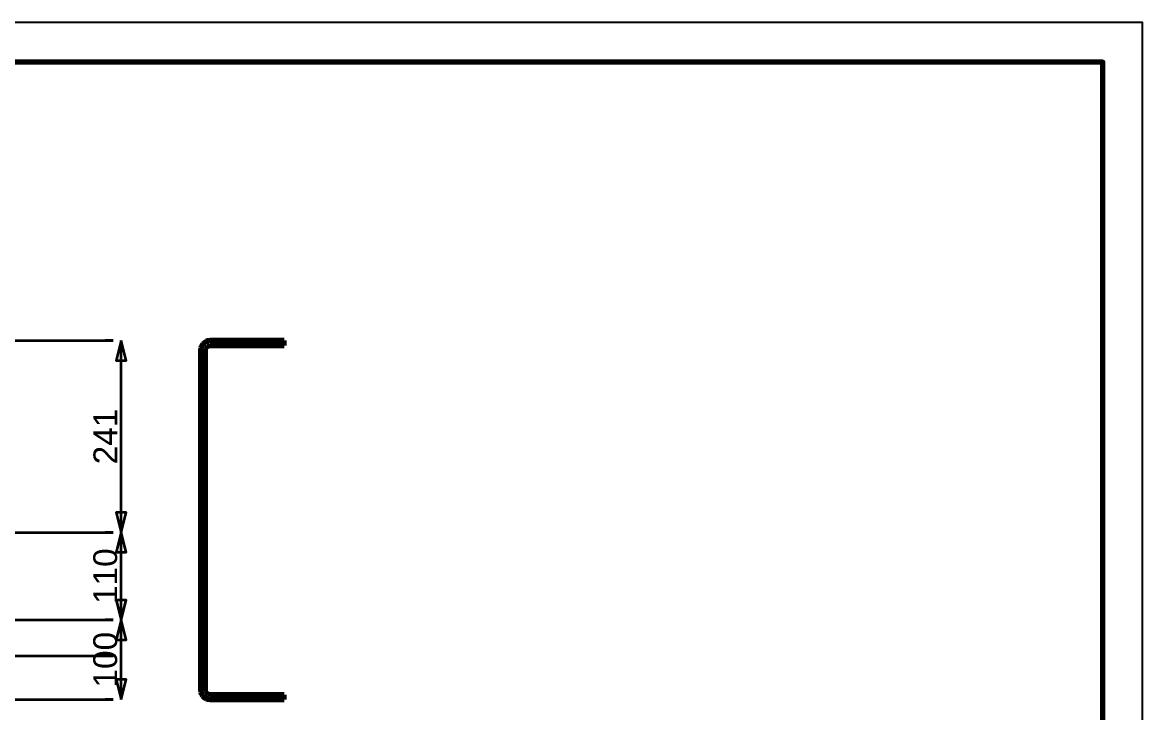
# Model space of a CAD drawing. Header units: millimetres. Extents: x 0 to 420, y 0 to 297.
# Drawn here: x 279.1 to 420, y 210.3 to 297 of the extents above; entities that cross this region are included whole.
import ezdxf
from ezdxf.enums import TextEntityAlignment as Align

# ---------------------------------------------------------------- set-up
doc = ezdxf.new("R2010")
doc.units = ezdxf.units.MM
doc.linetypes.add('DASHED', pattern=[1.524, 1.27, -0.254])
doc.styles.add('GOST', font='Arial')

msp = doc.modelspace()

# ---------------------------------------------------------------- linework, layer by layer
at = {"color": 7, "lineweight": 35}
for p, q in [((275.5, 257), (290.5, 257)), ((290.5, 257), (289.5, 257)), ((291.5, 232.9), (291.5, 257)), ((98.47, 232.9), (290.5, 232.9)), ((113.97, 232.9), (290.5, 232.9)), ((290.5, 232.9), (289.5, 232.9)), ((290.5, 232.9), (289.5, 232.9)), ((291.5, 221.9), (291.5, 232.9)), ((98.47, 221.9), (290.5, 221.9)), ((113.97, 221.9), (290.5, 221.9)), ((290.5, 221.9), (289.5, 221.9)), ((290.5, 221.9), (289.5, 221.9)), ((291.5, 211.9), (291.5, 221.9)), ((102.67, 217.4), (290.5, 217.4)), ((103.67, 217.4), (290.5, 217.4)), ((202.67, 217.4), (290.5, 217.4)), ((203.67, 217.4), (290.5, 217.4)), ((275.5, 211.9), (290.5, 211.9)), ((290.5, 211.9), (289.5, 211.9))]:
    msp.add_line(p, q, dxfattribs=at)
at = {"color": 1, "lineweight": 70}
for p, q in [((301.76, 256.55), (301.62, 256.32)), ((301.95, 256.74), (301.76, 256.55)), ((302.18, 256.88), (301.95, 256.74)), ((302.43, 256.97), (302.18, 256.88)), ((302.7, 257), (302.43, 256.97)), ((312, 257), (302.7, 257)), ((312, 256.4), (312, 257)), ((301.53, 256.07), (301.5, 255.8)), ((301.5, 255.8), (301.5, 213.1)), ((301.62, 256.32), (301.53, 256.07)), ((302.1, 255.8), (302.13, 255.99)), ((302.1, 213.1), (302.1, 255.8)), ((302.13, 255.99), (302.21, 256.15)), ((302.21, 256.15), (302.35, 256.29)), ((302.35, 256.29), (302.51, 256.37)), ((302.51, 256.37), (302.7, 256.4)), ((302.7, 256.4), (312, 256.4)), ((301.5, 213.1), (301.53, 212.83)), ((301.53, 212.83), (301.62, 212.58)), ((302.13, 212.91), (302.1, 213.1)), ((302.21, 212.75), (302.13, 212.91)), ((301.62, 212.58), (301.76, 212.35)), ((301.76, 212.35), (301.95, 212.16)), ((301.95, 212.16), (302.18, 212.02)), ((302.18, 212.02), (302.43, 211.93)), ((302.35, 212.61), (302.21, 212.75)), ((302.51, 212.53), (302.35, 212.61)), ((302.43, 211.93), (302.7, 211.9)), ((302.7, 212.5), (302.51, 212.53)), ((312, 212.5), (302.7, 212.5)), ((302.7, 211.9), (312, 211.9)), ((312, 211.9), (312, 212.5))]:
    msp.add_line(p, q, dxfattribs=at)
at = {"color": 5, "linetype": 'DASHED', "lineweight": 35}
for p, q in [((301.76, 256.55), (301.62, 256.32)), ((301.95, 256.74), (301.76, 256.55)), ((302.18, 256.88), (301.95, 256.74)), ((302.43, 256.97), (302.18, 256.88)), ((302.7, 257), (302.43, 256.97)), ((312, 257), (302.7, 257)), ((307.9, 257), (307.9, 256.4)), ((307.9, 257), (307.92, 257)), ((307.9, 257), (307.9, 256.4)), ((307.92, 257), (307.9, 257)), ((307.9, 257), (307.9, 256.4)), ((307.9, 257), (307.92, 257)), ((307.9, 257), (307.9, 256.4)), ((307.92, 257), (307.9, 257)), ((307.9, 257), (307.9, 256.4)), ((307.9, 257), (307.92, 257)), ((307.9, 257), (307.9, 256.4)), ((307.92, 257), (307.9, 257)), ((307.9, 257), (307.9, 256.4)), ((307.9, 257), (307.92, 257)), ((307.9, 257), (307.9, 256.4)), ((307.92, 257), (307.9, 257)), ((307.9, 257), (307.9, 256.4)), ((307.9, 257), (307.92, 257)), ((307.9, 257), (307.9, 256.4)), ((307.92, 257), (307.9, 257)), ((307.9, 257), (307.9, 256.4)), ((307.9, 257), (307.92, 257)), ((307.9, 257), (307.9, 256.4)), ((307.92, 257), (307.9, 257)), ((307.9, 257), (307.9, 256.4)), ((307.9, 257), (307.92, 257)), ((307.9, 257), (307.9, 256.4)), ((307.92, 257), (307.9, 257)), ((307.9, 257), (307.9, 256.4)), ((307.9, 257), (307.92, 257)), ((307.9, 257), (307.9, 256.4)), ((307.92, 257), (307.9, 257)), ((307.92, 257), (307.96, 257)), ((307.96, 257), (307.92, 257)), ((307.92, 257), (307.96, 257)), ((307.96, 257), (307.92, 257)), ((307.92, 257), (307.96, 257)), ((307.96, 257), (307.92, 257)), ((307.92, 257), (307.96, 257)), ((307.96, 257), (307.92, 257)), ((307.92, 257), (307.96, 257)), ((307.96, 257), (307.92, 257)), ((307.92, 257), (307.96, 257)), ((307.96, 257), (307.92, 257)), ((307.92, 257), (307.96, 257)), ((307.96, 257), (307.92, 257)), ((307.92, 257), (307.96, 257)), ((307.96, 257), (307.92, 257)), ((307.96, 257), (308.03, 257)), ((308.03, 257), (307.96, 257)), ((307.96, 257), (308.03, 257)), ((308.03, 257), (307.96, 257)), ((307.96, 257), (308.03, 257)), ((308.03, 257), (307.96, 257)), ((307.96, 257), (308.03, 257)), ((308.03, 257), (307.96, 257)), ((307.96, 257), (308.03, 257)), ((308.03, 257), (307.96, 257)), ((307.96, 257), (308.03, 257)), ((308.03, 257), (307.96, 257)), ((307.96, 257), (308.03, 257)), ((308.03, 257), (307.96, 257)), ((307.96, 257), (308.03, 257)), ((308.03, 257), (307.96, 257)), ((308.03, 257), (308.13, 257)), ((308.13, 257), (308.03, 257)), ((308.03, 257), (308.13, 257)), ((308.13, 257), (308.03, 257)), ((308.03, 257), (308.13, 257)), ((308.13, 257), (308.03, 257)), ((308.03, 257), (308.13, 257)), ((308.13, 257), (308.03, 257)), ((308.03, 257), (308.13, 257)), ((308.13, 257), (308.03, 257)), ((308.03, 257), (308.13, 257)), ((308.13, 257), (308.03, 257)), ((308.03, 257), (308.13, 257)), ((308.13, 257), (308.03, 257)), ((308.03, 257), (308.13, 257)), ((308.13, 257), (308.03, 257)), ((308.13, 257), (308.24, 257)), ((308.24, 257), (308.13, 257)), ((308.13, 257), (308.24, 257)), ((308.24, 257), (308.13, 257)), ((308.13, 257), (308.24, 257)), ((308.24, 257), (308.13, 257)), ((308.13, 257), (308.24, 257)), ((308.24, 257), (308.13, 257)), ((308.13, 257), (308.24, 257)), ((308.24, 257), (308.13, 257)), ((308.13, 257), (308.24, 257)), ((308.24, 257), (308.13, 257)), ((308.13, 257), (308.24, 257)), ((308.24, 257), (308.13, 257)), ((308.13, 257), (308.24, 257)), ((308.24, 257), (308.13, 257)), ((308.24, 257), (308.37, 257)), ((308.37, 257), (308.24, 257)), ((308.24, 257), (308.37, 257)), ((308.37, 257), (308.24, 257)), ((308.24, 257), (308.37, 257)), ((308.37, 257), (308.24, 257)), ((308.24, 257), (308.37, 257)), ((308.37, 257), (308.24, 257)), ((308.24, 257), (308.37, 257)), ((308.37, 257), (308.24, 257)), ((308.24, 257), (308.37, 257)), ((308.37, 257), (308.24, 257)), ((308.24, 257), (308.37, 257)), ((308.37, 257), (308.24, 257)), ((308.24, 257), (308.37, 257)), ((308.37, 257), (308.24, 257)), ((308.37, 257), (308.5, 257)), ((308.5, 257), (308.37, 257)), ((308.37, 257), (308.5, 257)), ((308.5, 257), (308.37, 257)), ((308.37, 257), (308.5, 257)), ((308.5, 257), (308.37, 257)), ((308.37, 257), (308.5, 257)), ((308.5, 257), (308.37, 257)), ((308.37, 257), (308.5, 257)), ((308.5, 257), (308.37, 257)), ((308.37, 257), (308.5, 257)), ((308.5, 257), (308.37, 257)), ((308.37, 257), (308.5, 257)), ((308.5, 257), (308.37, 257)), ((308.37, 257), (308.5, 257)), ((308.5, 257), (308.37, 257)), ((308.5, 257), (308.63, 257)), ((308.63, 257), (308.5, 257)), ((308.5, 257), (308.63, 257)), ((308.63, 257), (308.5, 257)), ((308.5, 257), (308.63, 257)), ((308.63, 257), (308.5, 257)), ((308.5, 257), (308.63, 257)), ((308.63, 257), (308.5, 257)), ((308.5, 257), (308.63, 257)), ((308.63, 257), (308.5, 257)), ((308.5, 257), (308.63, 257)), ((308.63, 257), (308.5, 257)), ((308.5, 257), (308.63, 257)), ((308.63, 257), (308.5, 257)), ((308.5, 257), (308.63, 257)), ((308.63, 257), (308.5, 257)), ((308.63, 257), (308.76, 257)), ((308.76, 257), (308.63, 257)), ((308.63, 257), (308.76, 257)), ((308.76, 257), (308.63, 257)), ((308.63, 257), (308.76, 257)), ((308.76, 257), (308.63, 257)), ((308.63, 257), (308.76, 257)), ((308.76, 257), (308.63, 257)), ((308.63, 257), (308.76, 257)), ((308.76, 257), (308.63, 257)), ((308.63, 257), (308.76, 257)), ((308.76, 257), (308.63, 257)), ((308.63, 257), (308.76, 257)), ((308.76, 257), (308.63, 257)), ((308.63, 257), (308.76, 257)), ((308.76, 257), (308.63, 257)), ((308.76, 257), (308.87, 257)), ((308.87, 257), (308.76, 257)), ((308.76, 257), (308.87, 257)), ((308.87, 257), (308.76, 257)), ((308.76, 257), (308.87, 257)), ((308.87, 257), (308.76, 257)), ((308.76, 257), (308.87, 257)), ((308.87, 257), (308.76, 257)), ((308.76, 257), (308.87, 257)), ((308.87, 257), (308.76, 257)), ((308.76, 257), (308.87, 257)), ((308.87, 257), (308.76, 257)), ((308.76, 257), (308.87, 257)), ((308.87, 257), (308.76, 257)), ((308.76, 257), (308.87, 257)), ((308.87, 257), (308.76, 257)), ((308.87, 257), (308.97, 257)), ((308.97, 257), (308.87, 257)), ((308.87, 257), (308.97, 257)), ((308.97, 257), (308.87, 257)), ((308.87, 257), (308.97, 257)), ((308.97, 257), (308.87, 257)), ((308.87, 257), (308.97, 257)), ((308.97, 257), (308.87, 257)), ((308.87, 257), (308.97, 257)), ((308.97, 257), (308.87, 257)), ((308.87, 257), (308.97, 257)), ((308.97, 257), (308.87, 257)), ((308.87, 257), (308.97, 257)), ((308.97, 257), (308.87, 257)), ((308.87, 257), (308.97, 257)), ((308.97, 257), (308.87, 257)), ((308.97, 257), (309.04, 257)), ((309.04, 257), (308.97, 257)), ((308.97, 257), (309.04, 257)), ((309.04, 257), (308.97, 257)), ((308.97, 257), (309.04, 257)), ((309.04, 257), (308.97, 257)), ((308.97, 257), (309.04, 257)), ((309.04, 257), (308.97, 257)), ((308.97, 257), (309.04, 257)), ((309.04, 257), (308.97, 257)), ((308.97, 257), (309.04, 257)), ((309.04, 257), (308.97, 257)), ((308.97, 257), (309.04, 257)), ((309.04, 257), (308.97, 257)), ((308.97, 257), (309.04, 257)), ((309.04, 257), (308.97, 257)), ((309.04, 257), (309.08, 257)), ((309.08, 257), (309.04, 257)), ((309.04, 257), (309.08, 257)), ((309.08, 257), (309.04, 257)), ((309.04, 257), (309.08, 257)), ((309.08, 257), (309.04, 257)), ((309.04, 257), (309.08, 257)), ((309.08, 257), (309.04, 257)), ((309.04, 257), (309.08, 257)), ((309.08, 257), (309.04, 257)), ((309.04, 257), (309.08, 257)), ((309.08, 257), (309.04, 257)), ((309.04, 257), (309.08, 257)), ((309.08, 257), (309.04, 257)), ((309.04, 257), (309.08, 257)), ((309.08, 257), (309.04, 257)), ((309.08, 257), (309.1, 257)), ((309.1, 257), (309.08, 257)), ((309.08, 257), (309.1, 257)), ((309.1, 257), (309.08, 257)), ((309.08, 257), (309.1, 257)), ((309.1, 257), (309.08, 257)), ((309.08, 257), (309.1, 257)), ((309.1, 257), (309.08, 257)), ((309.08, 257), (309.1, 257)), ((309.1, 257), (309.08, 257)), ((309.08, 257), (309.1, 257)), ((309.1, 257), (309.08, 257)), ((309.08, 257), (309.1, 257)), ((309.1, 257), (309.08, 257)), ((309.08, 257), (309.1, 257)), ((309.1, 257), (309.08, 257)), ((309.1, 257), (309.1, 256.4)), ((309.1, 257), (309.1, 256.4)), ((309.1, 257), (309.1, 256.4)), ((309.1, 257), (309.1, 256.4)), ((309.1, 257), (309.1, 256.4)), ((309.1, 257), (309.1, 256.4)), ((309.1, 257), (309.1, 256.4)), ((309.1, 257), (309.1, 256.4)), ((309.1, 257), (309.1, 256.4)), ((309.1, 257), (309.1, 256.4)), ((309.1, 257), (309.1, 256.4)), ((309.1, 257), (309.1, 256.4)), ((309.1, 257), (309.1, 256.4)), ((309.1, 257), (309.1, 256.4)), ((309.1, 257), (309.1, 256.4)), ((309.1, 257), (309.1, 256.4)), ((312, 256.4), (312, 257)), ((301.53, 256.07), (301.5, 255.8)), ((301.5, 255.8), (301.5, 213.1)), ((301.62, 256.32), (301.53, 256.07)), ((302.13, 255.99), (302.1, 255.8)), ((302.1, 255.8), (302.1, 213.1)), ((302.21, 256.15), (302.13, 255.99)), ((302.35, 256.29), (302.21, 256.15)), ((302.51, 256.37), (302.35, 256.29)), ((302.7, 256.4), (302.51, 256.37)), ((312, 256.4), (302.7, 256.4)), ((307.92, 256.4), (307.9, 256.4)), ((307.9, 256.4), (307.92, 256.4)), ((307.92, 256.4), (307.9, 256.4)), ((307.9, 256.4), (307.92, 256.4)), ((307.92, 256.4), (307.9, 256.4)), ((307.9, 256.4), (307.92, 256.4)), ((307.92, 256.4), (307.9, 256.4)), ((307.9, 256.4), (307.92, 256.4)), ((307.92, 256.4), (307.9, 256.4)), ((307.9, 256.4), (307.92, 256.4)), ((307.92, 256.4), (307.9, 256.4)), ((307.9, 256.4), (307.92, 256.4)), ((307.92, 256.4), (307.9, 256.4)), ((307.9, 256.4), (307.92, 256.4)), ((307.92, 256.4), (307.9, 256.4)), ((307.9, 256.4), (307.92, 256.4)), ((307.96, 256.4), (307.92, 256.4)), ((307.92, 256.4), (307.96, 256.4)), ((307.96, 256.4), (307.92, 256.4)), ((307.92, 256.4), (307.96, 256.4)), ((307.96, 256.4), (307.92, 256.4)), ((307.92, 256.4), (307.96, 256.4)), ((307.96, 256.4), (307.92, 256.4)), ((307.92, 256.4), (307.96, 256.4)), ((307.96, 256.4), (307.92, 256.4)), ((307.92, 256.4), (307.96, 256.4)), ((307.96, 256.4), (307.92, 256.4)), ((307.92, 256.4), (307.96, 256.4)), ((307.96, 256.4), (307.92, 256.4)), ((307.92, 256.4), (307.96, 256.4)), ((307.96, 256.4), (307.92, 256.4)), ((307.92, 256.4), (307.96, 256.4)), ((308.03, 256.4), (307.96, 256.4)), ((307.96, 256.4), (308.03, 256.4)), ((308.03, 256.4), (307.96, 256.4)), ((307.96, 256.4), (308.03, 256.4)), ((308.03, 256.4), (307.96, 256.4)), ((307.96, 256.4), (308.03, 256.4)), ((308.03, 256.4), (307.96, 256.4)), ((307.96, 256.4), (308.03, 256.4)), ((308.03, 256.4), (307.96, 256.4)), ((307.96, 256.4), (308.03, 256.4)), ((308.03, 256.4), (307.96, 256.4)), ((307.96, 256.4), (308.03, 256.4)), ((308.03, 256.4), (307.96, 256.4)), ((307.96, 256.4), (308.03, 256.4)), ((308.03, 256.4), (307.96, 256.4)), ((307.96, 256.4), (308.03, 256.4)), ((308.13, 256.4), (308.03, 256.4)), ((308.03, 256.4), (308.13, 256.4)), ((308.13, 256.4), (308.03, 256.4)), ((308.03, 256.4), (308.13, 256.4)), ((308.13, 256.4), (308.03, 256.4)), ((308.03, 256.4), (308.13, 256.4)), ((308.13, 256.4), (308.03, 256.4)), ((308.03, 256.4), (308.13, 256.4)), ((308.13, 256.4), (308.03, 256.4)), ((308.03, 256.4), (308.13, 256.4)), ((308.13, 256.4), (308.03, 256.4)), ((308.03, 256.4), (308.13, 256.4)), ((308.13, 256.4), (308.03, 256.4)), ((308.03, 256.4), (308.13, 256.4)), ((308.13, 256.4), (308.03, 256.4)), ((308.03, 256.4), (308.13, 256.4)), ((308.24, 256.4), (308.13, 256.4)), ((308.13, 256.4), (308.24, 256.4)), ((308.24, 256.4), (308.13, 256.4)), ((308.13, 256.4), (308.24, 256.4)), ((308.24, 256.4), (308.13, 256.4)), ((308.13, 256.4), (308.24, 256.4)), ((308.24, 256.4), (308.13, 256.4)), ((308.13, 256.4), (308.24, 256.4)), ((308.24, 256.4), (308.13, 256.4)), ((308.13, 256.4), (308.24, 256.4)), ((308.24, 256.4), (308.13, 256.4)), ((308.13, 256.4), (308.24, 256.4)), ((308.24, 256.4), (308.13, 256.4)), ((308.13, 256.4), (308.24, 256.4)), ((308.24, 256.4), (308.13, 256.4)), ((308.13, 256.4), (308.24, 256.4)), ((308.37, 256.4), (308.24, 256.4)), ((308.24, 256.4), (308.37, 256.4)), ((308.37, 256.4), (308.24, 256.4)), ((308.24, 256.4), (308.37, 256.4)), ((308.37, 256.4), (308.24, 256.4)), ((308.24, 256.4), (308.37, 256.4)), ((308.37, 256.4), (308.24, 256.4)), ((308.24, 256.4), (308.37, 256.4)), ((308.37, 256.4), (308.24, 256.4)), ((308.24, 256.4), (308.37, 256.4)), ((308.37, 256.4), (308.24, 256.4)), ((308.24, 256.4), (308.37, 256.4)), ((308.37, 256.4), (308.24, 256.4)), ((308.24, 256.4), (308.37, 256.4)), ((308.37, 256.4), (308.24, 256.4)), ((308.24, 256.4), (308.37, 256.4)), ((308.5, 256.4), (308.37, 256.4)), ((308.37, 256.4), (308.5, 256.4)), ((308.5, 256.4), (308.37, 256.4)), ((308.37, 256.4), (308.5, 256.4)), ((308.5, 256.4), (308.37, 256.4)), ((308.37, 256.4), (308.5, 256.4)), ((308.5, 256.4), (308.37, 256.4)), ((308.37, 256.4), (308.5, 256.4)), ((308.5, 256.4), (308.37, 256.4)), ((308.37, 256.4), (308.5, 256.4)), ((308.5, 256.4), (308.37, 256.4)), ((308.37, 256.4), (308.5, 256.4)), ((308.5, 256.4), (308.37, 256.4)), ((308.37, 256.4), (308.5, 256.4)), ((308.5, 256.4), (308.37, 256.4)), ((308.37, 256.4), (308.5, 256.4)), ((308.63, 256.4), (308.5, 256.4)), ((308.5, 256.4), (308.63, 256.4)), ((308.63, 256.4), (308.5, 256.4)), ((308.5, 256.4), (308.63, 256.4)), ((308.63, 256.4), (308.5, 256.4)), ((308.5, 256.4), (308.63, 256.4)), ((308.63, 256.4), (308.5, 256.4)), ((308.5, 256.4), (308.63, 256.4)), ((308.63, 256.4), (308.5, 256.4)), ((308.5, 256.4), (308.63, 256.4)), ((308.63, 256.4), (308.5, 256.4)), ((308.5, 256.4), (308.63, 256.4)), ((308.63, 256.4), (308.5, 256.4)), ((308.5, 256.4), (308.63, 256.4)), ((308.63, 256.4), (308.5, 256.4)), ((308.5, 256.4), (308.63, 256.4)), ((308.76, 256.4), (308.63, 256.4)), ((308.63, 256.4), (308.76, 256.4)), ((308.76, 256.4), (308.63, 256.4)), ((308.63, 256.4), (308.76, 256.4)), ((308.76, 256.4), (308.63, 256.4)), ((308.63, 256.4), (308.76, 256.4)), ((308.76, 256.4), (308.63, 256.4)), ((308.63, 256.4), (308.76, 256.4)), ((308.76, 256.4), (308.63, 256.4)), ((308.63, 256.4), (308.76, 256.4)), ((308.76, 256.4), (308.63, 256.4)), ((308.63, 256.4), (308.76, 256.4)), ((308.76, 256.4), (308.63, 256.4)), ((308.63, 256.4), (308.76, 256.4)), ((308.76, 256.4), (308.63, 256.4)), ((308.63, 256.4), (308.76, 256.4)), ((308.87, 256.4), (308.76, 256.4)), ((308.76, 256.4), (308.87, 256.4)), ((308.87, 256.4), (308.76, 256.4)), ((308.76, 256.4), (308.87, 256.4)), ((308.87, 256.4), (308.76, 256.4)), ((308.76, 256.4), (308.87, 256.4)), ((308.87, 256.4), (308.76, 256.4)), ((308.76, 256.4), (308.87, 256.4)), ((308.87, 256.4), (308.76, 256.4)), ((308.76, 256.4), (308.87, 256.4)), ((308.87, 256.4), (308.76, 256.4)), ((308.76, 256.4), (308.87, 256.4)), ((308.87, 256.4), (308.76, 256.4)), ((308.76, 256.4), (308.87, 256.4)), ((308.87, 256.4), (308.76, 256.4)), ((308.76, 256.4), (308.87, 256.4)), ((308.97, 256.4), (308.87, 256.4)), ((308.87, 256.4), (308.97, 256.4)), ((308.97, 256.4), (308.87, 256.4)), ((308.87, 256.4), (308.97, 256.4)), ((308.97, 256.4), (308.87, 256.4)), ((308.87, 256.4), (308.97, 256.4)), ((308.97, 256.4), (308.87, 256.4)), ((308.87, 256.4), (308.97, 256.4)), ((308.97, 256.4), (308.87, 256.4)), ((308.87, 256.4), (308.97, 256.4)), ((308.97, 256.4), (308.87, 256.4)), ((308.87, 256.4), (308.97, 256.4)), ((308.97, 256.4), (308.87, 256.4)), ((308.87, 256.4), (308.97, 256.4)), ((308.97, 256.4), (308.87, 256.4)), ((308.87, 256.4), (308.97, 256.4)), ((309.04, 256.4), (308.97, 256.4)), ((308.97, 256.4), (309.04, 256.4)), ((309.04, 256.4), (308.97, 256.4)), ((308.97, 256.4), (309.04, 256.4)), ((309.04, 256.4), (308.97, 256.4)), ((308.97, 256.4), (309.04, 256.4)), ((309.04, 256.4), (308.97, 256.4)), ((308.97, 256.4), (309.04, 256.4)), ((309.04, 256.4), (308.97, 256.4)), ((308.97, 256.4), (309.04, 256.4)), ((309.04, 256.4), (308.97, 256.4)), ((308.97, 256.4), (309.04, 256.4)), ((309.04, 256.4), (308.97, 256.4)), ((308.97, 256.4), (309.04, 256.4)), ((309.04, 256.4), (308.97, 256.4)), ((308.97, 256.4), (309.04, 256.4)), ((309.08, 256.4), (309.04, 256.4)), ((309.04, 256.4), (309.08, 256.4)), ((309.08, 256.4), (309.04, 256.4)), ((309.04, 256.4), (309.08, 256.4)), ((309.08, 256.4), (309.04, 256.4)), ((309.04, 256.4), (309.08, 256.4)), ((309.08, 256.4), (309.04, 256.4)), ((309.04, 256.4), (309.08, 256.4)), ((309.08, 256.4), (309.04, 256.4)), ((309.04, 256.4), (309.08, 256.4)), ((309.08, 256.4), (309.04, 256.4)), ((309.04, 256.4), (309.08, 256.4)), ((309.08, 256.4), (309.04, 256.4)), ((309.04, 256.4), (309.08, 256.4)), ((309.08, 256.4), (309.04, 256.4)), ((309.04, 256.4), (309.08, 256.4)), ((309.1, 256.4), (309.08, 256.4)), ((309.08, 256.4), (309.1, 256.4)), ((309.1, 256.4), (309.08, 256.4)), ((309.08, 256.4), (309.1, 256.4)), ((309.1, 256.4), (309.08, 256.4)), ((309.08, 256.4), (309.1, 256.4)), ((309.1, 256.4), (309.08, 256.4)), ((309.08, 256.4), (309.1, 256.4)), ((309.1, 256.4), (309.08, 256.4)), ((309.08, 256.4), (309.1, 256.4)), ((309.1, 256.4), (309.08, 256.4)), ((309.08, 256.4), (309.1, 256.4)), ((309.1, 256.4), (309.08, 256.4)), ((309.08, 256.4), (309.1, 256.4)), ((309.1, 256.4), (309.08, 256.4)), ((309.08, 256.4), (309.1, 256.4)), ((301.5, 233.55), (301.5, 233.57)), ((301.5, 233.57), (301.5, 233.57)), ((301.5, 233.57), (301.5, 233.55)), ((301.5, 233.55), (301.5, 233.57)), ((301.5, 233.57), (301.5, 233.57)), ((301.5, 233.57), (301.5, 233.55)), ((301.5, 233.5), (301.5, 233.55)), ((301.5, 233.55), (301.5, 233.53)), ((301.5, 233.5), (301.5, 233.55)), ((301.5, 233.55), (301.5, 233.53)), ((301.5, 233.53), (301.5, 233.5)), ((301.5, 233.53), (301.5, 233.5)), ((301.5, 233.42), (301.5, 233.5)), ((301.5, 233.5), (301.5, 233.47)), ((301.5, 233.42), (301.5, 233.5)), ((301.5, 233.5), (301.5, 233.47)), ((301.5, 233.47), (301.5, 233.42)), ((301.5, 233.47), (301.5, 233.42)), ((301.5, 233.32), (301.5, 233.42)), ((301.5, 233.42), (301.5, 233.37)), ((301.5, 233.32), (301.5, 233.42)), ((301.5, 233.42), (301.5, 233.37)), ((301.5, 233.37), (301.5, 233.32)), ((301.5, 233.37), (301.5, 233.32)), ((301.5, 233.19), (301.5, 233.32)), ((301.5, 233.32), (301.5, 233.26)), ((301.5, 233.19), (301.5, 233.32)), ((301.5, 233.32), (301.5, 233.26)), ((301.5, 233.26), (301.5, 233.19)), ((301.5, 233.26), (301.5, 233.19)), ((301.5, 233.05), (301.5, 233.19)), ((301.5, 233.19), (301.5, 233.12)), ((301.5, 233.05), (301.5, 233.19)), ((301.5, 233.19), (301.5, 233.12)), ((301.5, 233.12), (301.5, 233.05)), ((301.5, 233.12), (301.5, 233.05)), ((301.5, 232.9), (301.5, 233.05)), ((301.5, 233.05), (301.5, 232.98)), ((301.5, 232.9), (301.5, 233.05)), ((301.5, 233.05), (301.5, 232.98)), ((301.5, 232.98), (301.5, 232.9)), ((301.5, 232.98), (301.5, 232.9)), ((301.5, 232.9), (301.5, 232.82)), ((301.5, 232.75), (301.5, 232.9)), ((301.5, 232.9), (301.5, 232.82)), ((301.5, 232.75), (301.5, 232.9)), ((301.5, 232.82), (301.5, 232.75)), ((301.5, 232.82), (301.5, 232.75)), ((301.5, 232.75), (301.5, 232.68)), ((301.5, 232.61), (301.5, 232.75)), ((301.5, 232.75), (301.5, 232.68)), ((301.5, 232.61), (301.5, 232.75)), ((301.5, 232.68), (301.5, 232.61)), ((301.5, 232.68), (301.5, 232.61)), ((301.5, 232.61), (301.5, 232.54)), ((301.5, 232.48), (301.5, 232.61)), ((301.5, 232.61), (301.5, 232.54)), ((301.5, 232.48), (301.5, 232.61)), ((301.5, 232.54), (301.5, 232.48)), ((301.5, 232.54), (301.5, 232.48)), ((302.1, 233.55), (302.1, 233.57)), ((302.1, 233.57), (302.1, 233.57)), ((302.1, 233.57), (302.1, 233.55)), ((302.1, 233.55), (302.1, 233.57)), ((302.1, 233.57), (302.1, 233.57)), ((302.1, 233.57), (302.1, 233.55)), ((302.1, 233.53), (302.1, 233.55)), ((302.1, 233.55), (302.1, 233.5)), ((302.1, 233.53), (302.1, 233.55)), ((302.1, 233.55), (302.1, 233.5)), ((302.1, 233.5), (302.1, 233.53)), ((302.1, 233.5), (302.1, 233.53)), ((302.1, 233.47), (302.1, 233.5)), ((302.1, 233.5), (302.1, 233.42)), ((302.1, 233.47), (302.1, 233.5)), ((302.1, 233.5), (302.1, 233.42)), ((302.1, 233.42), (302.1, 233.47)), ((302.1, 233.42), (302.1, 233.47)), ((302.1, 233.37), (302.1, 233.42)), ((302.1, 233.42), (302.1, 233.32)), ((302.1, 233.37), (302.1, 233.42)), ((302.1, 233.42), (302.1, 233.32)), ((302.1, 233.32), (302.1, 233.37)), ((302.1, 233.32), (302.1, 233.37)), ((302.1, 233.26), (302.1, 233.32)), ((302.1, 233.32), (302.1, 233.19)), ((302.1, 233.26), (302.1, 233.32)), ((302.1, 233.32), (302.1, 233.19)), ((302.1, 233.19), (302.1, 233.26)), ((302.1, 233.19), (302.1, 233.26)), ((302.1, 233.12), (302.1, 233.19)), ((302.1, 233.19), (302.1, 233.05)), ((302.1, 233.12), (302.1, 233.19)), ((302.1, 233.19), (302.1, 233.05)), ((302.1, 233.05), (302.1, 233.12)), ((302.1, 233.05), (302.1, 233.12)), ((302.1, 232.98), (302.1, 233.05)), ((302.1, 233.05), (302.1, 232.9)), ((302.1, 232.98), (302.1, 233.05)), ((302.1, 233.05), (302.1, 232.9)), ((302.1, 232.9), (302.1, 232.98)), ((302.1, 232.9), (302.1, 232.98)), ((302.1, 232.9), (302.1, 232.75)), ((302.1, 232.82), (302.1, 232.9)), ((302.1, 232.9), (302.1, 232.75)), ((302.1, 232.82), (302.1, 232.9)), ((302.1, 232.75), (302.1, 232.82)), ((302.1, 232.75), (302.1, 232.82)), ((302.1, 232.75), (302.1, 232.61)), ((302.1, 232.68), (302.1, 232.75)), ((302.1, 232.75), (302.1, 232.61)), ((302.1, 232.68), (302.1, 232.75)), ((302.1, 232.61), (302.1, 232.68)), ((302.1, 232.61), (302.1, 232.68)), ((302.1, 232.61), (302.1, 232.48)), ((302.1, 232.54), (302.1, 232.61)), ((302.1, 232.61), (302.1, 232.48)), ((302.1, 232.54), (302.1, 232.61)), ((302.1, 232.48), (302.1, 232.54)), ((302.1, 232.48), (302.1, 232.54)), ((301.5, 232.48), (301.5, 232.43)), ((301.5, 232.38), (301.5, 232.48)), ((301.5, 232.48), (301.5, 232.43)), ((301.5, 232.38), (301.5, 232.48)), ((301.5, 232.43), (301.5, 232.38)), ((301.5, 232.43), (301.5, 232.38)), ((301.5, 232.38), (301.5, 232.33)), ((301.5, 232.3), (301.5, 232.38)), ((301.5, 232.38), (301.5, 232.33)), ((301.5, 232.3), (301.5, 232.38)), ((301.5, 232.33), (301.5, 232.3)), ((301.5, 232.33), (301.5, 232.3)), ((301.5, 232.3), (301.5, 232.27)), ((301.5, 232.25), (301.5, 232.3)), ((301.5, 232.3), (301.5, 232.27)), ((301.5, 232.25), (301.5, 232.3)), ((301.5, 232.27), (301.5, 232.25)), ((301.5, 232.27), (301.5, 232.25)), ((301.5, 232.25), (301.5, 232.23)), ((301.5, 232.23), (301.5, 232.25)), ((301.5, 232.25), (301.5, 232.23)), ((301.5, 232.23), (301.5, 232.25)), ((301.5, 232.23), (301.5, 232.23)), ((301.5, 232.23), (301.5, 232.23)), ((302.1, 232.48), (302.1, 232.38)), ((302.1, 232.43), (302.1, 232.48)), ((302.1, 232.48), (302.1, 232.38)), ((302.1, 232.43), (302.1, 232.48)), ((302.1, 232.38), (302.1, 232.43)), ((302.1, 232.38), (302.1, 232.43)), ((302.1, 232.38), (302.1, 232.3)), ((302.1, 232.33), (302.1, 232.38)), ((302.1, 232.38), (302.1, 232.3)), ((302.1, 232.33), (302.1, 232.38)), ((302.1, 232.3), (302.1, 232.33)), ((302.1, 232.3), (302.1, 232.33)), ((302.1, 232.3), (302.1, 232.25)), ((302.1, 232.27), (302.1, 232.3)), ((302.1, 232.3), (302.1, 232.25)), ((302.1, 232.27), (302.1, 232.3)), ((302.1, 232.25), (302.1, 232.27)), ((302.1, 232.25), (302.1, 232.27)), ((302.1, 232.25), (302.1, 232.23)), ((302.1, 232.23), (302.1, 232.25)), ((302.1, 232.25), (302.1, 232.23)), ((302.1, 232.23), (302.1, 232.25)), ((302.1, 232.23), (302.1, 232.23)), ((302.1, 232.23), (302.1, 232.23)), ((301.5, 222.55), (301.5, 222.57)), ((301.5, 222.57), (301.5, 222.57)), ((301.5, 222.57), (301.5, 222.55)), ((301.5, 222.55), (301.5, 222.57)), ((301.5, 222.57), (301.5, 222.57)), ((301.5, 222.57), (301.5, 222.55)), ((301.5, 222.5), (301.5, 222.55)), ((301.5, 222.55), (301.5, 222.53)), ((301.5, 222.5), (301.5, 222.55)), ((301.5, 222.55), (301.5, 222.53)), ((301.5, 222.53), (301.5, 222.5)), ((301.5, 222.53), (301.5, 222.5)), ((301.5, 222.42), (301.5, 222.5)), ((301.5, 222.5), (301.5, 222.47)), ((301.5, 222.42), (301.5, 222.5)), ((301.5, 222.5), (301.5, 222.47)), ((301.5, 222.47), (301.5, 222.42)), ((301.5, 222.47), (301.5, 222.42)), ((301.5, 222.32), (301.5, 222.42)), ((301.5, 222.42), (301.5, 222.37)), ((301.5, 222.32), (301.5, 222.42)), ((301.5, 222.42), (301.5, 222.37)), ((301.5, 222.37), (301.5, 222.32)), ((301.5, 222.37), (301.5, 222.32)), ((301.5, 222.19), (301.5, 222.32)), ((301.5, 222.32), (301.5, 222.26)), ((301.5, 222.19), (301.5, 222.32)), ((301.5, 222.32), (301.5, 222.26)), ((301.5, 222.26), (301.5, 222.19)), ((301.5, 222.26), (301.5, 222.19)), ((301.5, 222.05), (301.5, 222.19)), ((301.5, 222.19), (301.5, 222.12)), ((301.5, 222.05), (301.5, 222.19)), ((301.5, 222.19), (301.5, 222.12)), ((301.5, 222.12), (301.5, 222.05)), ((301.5, 222.12), (301.5, 222.05)), ((301.5, 221.9), (301.5, 222.05)), ((301.5, 222.05), (301.5, 221.98)), ((301.5, 221.9), (301.5, 222.05)), ((301.5, 222.05), (301.5, 221.98)), ((301.5, 221.98), (301.5, 221.9)), ((301.5, 221.98), (301.5, 221.9)), ((301.5, 221.9), (301.5, 221.82)), ((301.5, 221.75), (301.5, 221.9)), ((301.5, 221.9), (301.5, 221.82)), ((301.5, 221.75), (301.5, 221.9)), ((301.5, 221.82), (301.5, 221.75)), ((301.5, 221.82), (301.5, 221.75)), ((301.5, 221.75), (301.5, 221.68)), ((301.5, 221.61), (301.5, 221.75)), ((301.5, 221.75), (301.5, 221.68)), ((301.5, 221.61), (301.5, 221.75)), ((301.5, 221.68), (301.5, 221.61)), ((301.5, 221.68), (301.5, 221.61)), ((301.5, 221.61), (301.5, 221.54)), ((301.5, 221.48), (301.5, 221.61)), ((301.5, 221.61), (301.5, 221.54)), ((301.5, 221.48), (301.5, 221.61)), ((301.5, 221.54), (301.5, 221.48)), ((301.5, 221.54), (301.5, 221.48)), ((301.5, 221.48), (301.5, 221.43)), ((301.5, 221.38), (301.5, 221.48)), ((301.5, 221.48), (301.5, 221.43)), ((301.5, 221.38), (301.5, 221.48)), ((301.5, 221.43), (301.5, 221.38)), ((301.5, 221.43), (301.5, 221.38)), ((301.5, 221.38), (301.5, 221.33)), ((301.5, 221.3), (301.5, 221.38)), ((301.5, 221.38), (301.5, 221.33)), ((301.5, 221.3), (301.5, 221.38)), ((301.5, 221.33), (301.5, 221.3)), ((301.5, 221.33), (301.5, 221.3)), ((301.5, 221.3), (301.5, 221.27)), ((301.5, 221.25), (301.5, 221.3)), ((301.5, 221.3), (301.5, 221.27)), ((301.5, 221.25), (301.5, 221.3)), ((301.5, 221.27), (301.5, 221.25)), ((301.5, 221.27), (301.5, 221.25)), ((301.5, 221.25), (301.5, 221.23)), ((301.5, 221.23), (301.5, 221.25)), ((301.5, 221.25), (301.5, 221.23)), ((301.5, 221.23), (301.5, 221.25)), ((302.1, 222.55), (302.1, 222.57)), ((302.1, 222.57), (302.1, 222.57)), ((302.1, 222.57), (302.1, 222.55)), ((302.1, 222.55), (302.1, 222.57)), ((302.1, 222.57), (302.1, 222.57)), ((302.1, 222.57), (302.1, 222.55)), ((302.1, 222.53), (302.1, 222.55)), ((302.1, 222.55), (302.1, 222.5)), ((302.1, 222.53), (302.1, 222.55)), ((302.1, 222.55), (302.1, 222.5)), ((302.1, 222.5), (302.1, 222.53)), ((302.1, 222.5), (302.1, 222.53)), ((302.1, 222.47), (302.1, 222.5)), ((302.1, 222.5), (302.1, 222.42)), ((302.1, 222.47), (302.1, 222.5)), ((302.1, 222.5), (302.1, 222.42)), ((302.1, 222.42), (302.1, 222.47)), ((302.1, 222.42), (302.1, 222.47)), ((302.1, 222.37), (302.1, 222.42)), ((302.1, 222.42), (302.1, 222.32)), ((302.1, 222.37), (302.1, 222.42)), ((302.1, 222.42), (302.1, 222.32)), ((302.1, 222.32), (302.1, 222.37)), ((302.1, 222.32), (302.1, 222.37)), ((302.1, 222.26), (302.1, 222.32)), ((302.1, 222.32), (302.1, 222.19)), ((302.1, 222.26), (302.1, 222.32)), ((302.1, 222.32), (302.1, 222.19)), ((302.1, 222.19), (302.1, 222.26)), ((302.1, 222.19), (302.1, 222.26)), ((302.1, 222.12), (302.1, 222.19)), ((302.1, 222.19), (302.1, 222.05)), ((302.1, 222.12), (302.1, 222.19)), ((302.1, 222.19), (302.1, 222.05)), ((302.1, 222.05), (302.1, 222.12)), ((302.1, 222.05), (302.1, 222.12)), ((302.1, 221.98), (302.1, 222.05)), ((302.1, 222.05), (302.1, 221.9)), ((302.1, 221.98), (302.1, 222.05)), ((302.1, 222.05), (302.1, 221.9)), ((302.1, 221.9), (302.1, 221.98)), ((302.1, 221.9), (302.1, 221.98)), ((302.1, 221.9), (302.1, 221.75)), ((302.1, 221.82), (302.1, 221.9)), ((302.1, 221.9), (302.1, 221.75)), ((302.1, 221.82), (302.1, 221.9)), ((302.1, 221.75), (302.1, 221.82)), ((302.1, 221.75), (302.1, 221.82)), ((302.1, 221.75), (302.1, 221.61)), ((302.1, 221.68), (302.1, 221.75)), ((302.1, 221.75), (302.1, 221.61)), ((302.1, 221.68), (302.1, 221.75)), ((302.1, 221.61), (302.1, 221.68)), ((302.1, 221.61), (302.1, 221.68)), ((302.1, 221.61), (302.1, 221.48)), ((302.1, 221.54), (302.1, 221.61)), ((302.1, 221.61), (302.1, 221.48)), ((302.1, 221.54), (302.1, 221.61)), ((302.1, 221.48), (302.1, 221.54)), ((302.1, 221.48), (302.1, 221.54)), ((302.1, 221.48), (302.1, 221.38)), ((302.1, 221.43), (302.1, 221.48)), ((302.1, 221.48), (302.1, 221.38)), ((302.1, 221.43), (302.1, 221.48)), ((302.1, 221.38), (302.1, 221.43)), ((302.1, 221.38), (302.1, 221.43)), ((302.1, 221.38), (302.1, 221.3)), ((302.1, 221.33), (302.1, 221.38)), ((302.1, 221.38), (302.1, 221.3)), ((302.1, 221.33), (302.1, 221.38)), ((302.1, 221.3), (302.1, 221.33)), ((302.1, 221.3), (302.1, 221.33)), ((302.1, 221.3), (302.1, 221.25)), ((302.1, 221.27), (302.1, 221.3)), ((302.1, 221.3), (302.1, 221.25)), ((302.1, 221.27), (302.1, 221.3)), ((302.1, 221.25), (302.1, 221.27)), ((302.1, 221.25), (302.1, 221.27)), ((302.1, 221.25), (302.1, 221.23)), ((302.1, 221.23), (302.1, 221.25)), ((302.1, 221.25), (302.1, 221.23)), ((302.1, 221.23), (302.1, 221.25)), ((301.5, 221.23), (301.5, 221.23)), ((301.5, 221.23), (301.5, 221.23)), ((302.1, 221.23), (302.1, 221.23)), ((302.1, 221.23), (302.1, 221.23)), ((301.5, 218.05), (301.5, 218.07)), ((302.1, 218.07), (301.5, 218.07)), ((302.1, 218.07), (301.5, 218.07)), ((301.5, 218.07), (301.5, 218.05)), ((301.5, 218.05), (301.5, 218.07)), ((302.1, 218.07), (301.5, 218.07)), ((302.1, 218.07), (301.5, 218.07)), ((301.5, 218.07), (301.5, 218.05)), ((301.5, 218), (301.5, 218.05)), ((301.5, 218.05), (301.5, 218)), ((301.5, 218), (301.5, 218.05)), ((301.5, 218.05), (301.5, 218)), ((301.5, 217.92), (301.5, 218)), ((301.5, 218), (301.5, 217.92)), ((301.5, 217.92), (301.5, 218)), ((301.5, 218), (301.5, 217.92)), ((301.5, 217.82), (301.5, 217.92)), ((301.5, 217.92), (301.5, 217.82)), ((301.5, 217.82), (301.5, 217.92)), ((301.5, 217.92), (301.5, 217.82)), ((301.5, 217.69), (301.5, 217.82)), ((301.5, 217.82), (301.5, 217.69)), ((301.5, 217.69), (301.5, 217.82)), ((301.5, 217.82), (301.5, 217.69)), ((301.5, 217.55), (301.5, 217.69)), ((301.5, 217.69), (301.5, 217.55)), ((301.5, 217.55), (301.5, 217.69)), ((301.5, 217.69), (301.5, 217.55)), ((301.5, 217.4), (301.5, 217.55)), ((301.5, 217.55), (301.5, 217.4)), ((301.5, 217.4), (301.5, 217.55)), ((301.5, 217.55), (301.5, 217.4)), ((301.5, 217.25), (301.5, 217.4)), ((301.5, 217.4), (301.5, 217.25)), ((301.5, 217.25), (301.5, 217.4)), ((301.5, 217.4), (301.5, 217.25)), ((301.5, 217.11), (301.5, 217.25)), ((301.5, 217.25), (301.5, 217.11)), ((301.5, 217.11), (301.5, 217.25)), ((301.5, 217.25), (301.5, 217.11)), ((301.5, 216.98), (301.5, 217.11)), ((301.5, 217.11), (301.5, 216.98)), ((301.5, 216.98), (301.5, 217.11)), ((301.5, 217.11), (301.5, 216.98)), ((302.1, 218.07), (302.1, 218.05)), ((302.1, 218.05), (302.1, 218.07)), ((302.1, 218.07), (302.1, 218.05)), ((302.1, 218.05), (302.1, 218.07)), ((302.1, 218.05), (302.1, 218)), ((302.1, 218), (302.1, 218.05)), ((302.1, 218.05), (302.1, 218)), ((302.1, 218), (302.1, 218.05)), ((302.1, 218), (302.1, 217.92)), ((302.1, 217.92), (302.1, 218)), ((302.1, 218), (302.1, 217.92)), ((302.1, 217.92), (302.1, 218)), ((302.1, 217.92), (302.1, 217.82)), ((302.1, 217.82), (302.1, 217.92)), ((302.1, 217.92), (302.1, 217.82)), ((302.1, 217.82), (302.1, 217.92)), ((302.1, 217.82), (302.1, 217.69)), ((302.1, 217.69), (302.1, 217.82)), ((302.1, 217.82), (302.1, 217.69)), ((302.1, 217.69), (302.1, 217.82)), ((302.1, 217.69), (302.1, 217.55)), ((302.1, 217.55), (302.1, 217.69)), ((302.1, 217.69), (302.1, 217.55)), ((302.1, 217.55), (302.1, 217.69)), ((302.1, 217.55), (302.1, 217.4)), ((302.1, 217.4), (302.1, 217.55)), ((302.1, 217.55), (302.1, 217.4)), ((302.1, 217.4), (302.1, 217.55)), ((302.1, 217.4), (302.1, 217.25)), ((302.1, 217.25), (302.1, 217.4)), ((302.1, 217.4), (302.1, 217.25)), ((302.1, 217.25), (302.1, 217.4)), ((302.1, 217.25), (302.1, 217.11)), ((302.1, 217.11), (302.1, 217.25)), ((302.1, 217.25), (302.1, 217.11)), ((302.1, 217.11), (302.1, 217.25)), ((302.1, 217.11), (302.1, 216.98)), ((302.1, 216.98), (302.1, 217.11)), ((302.1, 217.11), (302.1, 216.98)), ((302.1, 216.98), (302.1, 217.11)), ((301.5, 216.88), (301.5, 216.98)), ((301.5, 216.98), (301.5, 216.88)), ((301.5, 216.88), (301.5, 216.98)), ((301.5, 216.98), (301.5, 216.88)), ((301.5, 216.8), (301.5, 216.88)), ((301.5, 216.88), (301.5, 216.8)), ((301.5, 216.8), (301.5, 216.88)), ((301.5, 216.88), (301.5, 216.8)), ((301.5, 216.75), (301.5, 216.8)), ((301.5, 216.8), (301.5, 216.75)), ((301.5, 216.75), (301.5, 216.8)), ((301.5, 216.8), (301.5, 216.75)), ((301.5, 216.73), (301.5, 216.75)), ((301.5, 216.75), (301.5, 216.73)), ((301.5, 216.73), (301.5, 216.75)), ((301.5, 216.75), (301.5, 216.73)), ((302.1, 216.73), (301.5, 216.73)), ((302.1, 216.73), (301.5, 216.73)), ((302.1, 216.73), (301.5, 216.73)), ((302.1, 216.73), (301.5, 216.73)), ((302.1, 216.98), (302.1, 216.88)), ((302.1, 216.88), (302.1, 216.98)), ((302.1, 216.98), (302.1, 216.88)), ((302.1, 216.88), (302.1, 216.98)), ((302.1, 216.88), (302.1, 216.8)), ((302.1, 216.8), (302.1, 216.88)), ((302.1, 216.88), (302.1, 216.8)), ((302.1, 216.8), (302.1, 216.88)), ((302.1, 216.8), (302.1, 216.75)), ((302.1, 216.75), (302.1, 216.8)), ((302.1, 216.8), (302.1, 216.75)), ((302.1, 216.75), (302.1, 216.8)), ((302.1, 216.75), (302.1, 216.73)), ((302.1, 216.73), (302.1, 216.75)), ((302.1, 216.75), (302.1, 216.73)), ((302.1, 216.73), (302.1, 216.75)), ((301.5, 213.1), (301.53, 212.83)), ((301.53, 212.83), (301.62, 212.58)), ((302.1, 213.1), (302.13, 212.91)), ((302.13, 212.91), (302.21, 212.75)), ((301.62, 212.58), (301.76, 212.35)), ((301.76, 212.35), (301.95, 212.16)), ((301.95, 212.16), (302.18, 212.02)), ((302.18, 212.02), (302.43, 211.93)), ((302.21, 212.75), (302.35, 212.61)), ((302.35, 212.61), (302.51, 212.53)), ((302.43, 211.93), (302.7, 211.9)), ((302.51, 212.53), (302.7, 212.5)), ((302.7, 212.5), (312, 212.5)), ((302.7, 211.9), (312, 211.9)), ((305.61, 212.5), (305.6, 212.5)), ((305.6, 212.5), (305.61, 212.5)), ((305.61, 212.5), (305.6, 212.5)), ((305.6, 212.5), (305.61, 212.5)), ((305.61, 212.5), (305.6, 212.5)), ((305.6, 212.5), (305.61, 212.5)), ((305.61, 211.9), (305.6, 211.9)), ((305.6, 211.9), (305.61, 211.9)), ((305.61, 211.9), (305.6, 211.9)), ((305.6, 211.9), (305.61, 211.9)), ((305.61, 211.9), (305.6, 211.9)), ((305.6, 211.9), (305.61, 211.9)), ((305.62, 212.5), (305.61, 212.5)), ((305.61, 212.5), (305.62, 212.5)), ((305.62, 212.5), (305.61, 212.5)), ((305.61, 212.5), (305.62, 212.5)), ((305.62, 212.5), (305.61, 212.5)), ((305.61, 212.5), (305.62, 212.5)), ((305.62, 211.9), (305.61, 211.9)), ((305.61, 211.9), (305.62, 211.9)), ((305.62, 211.9), (305.61, 211.9)), ((305.61, 211.9), (305.62, 211.9)), ((305.62, 211.9), (305.61, 211.9)), ((305.61, 211.9), (305.62, 211.9)), ((305.65, 212.5), (305.62, 212.5)), ((305.62, 212.5), (305.65, 212.5)), ((305.65, 212.5), (305.62, 212.5)), ((305.62, 212.5), (305.65, 212.5)), ((305.65, 212.5), (305.62, 212.5)), ((305.62, 212.5), (305.65, 212.5)), ((305.65, 211.9), (305.62, 211.9)), ((305.62, 211.9), (305.65, 211.9)), ((305.65, 211.9), (305.62, 211.9)), ((305.62, 211.9), (305.65, 211.9)), ((305.65, 211.9), (305.62, 211.9)), ((305.62, 211.9), (305.65, 211.9)), ((305.69, 212.5), (305.65, 212.5)), ((305.65, 212.5), (305.69, 212.5)), ((305.69, 212.5), (305.65, 212.5)), ((305.65, 212.5), (305.69, 212.5)), ((305.69, 212.5), (305.65, 212.5)), ((305.65, 212.5), (305.69, 212.5)), ((305.69, 211.9), (305.65, 211.9)), ((305.65, 211.9), (305.69, 211.9)), ((305.69, 211.9), (305.65, 211.9)), ((305.65, 211.9), (305.69, 211.9)), ((305.69, 211.9), (305.65, 211.9)), ((305.65, 211.9), (305.69, 211.9)), ((305.74, 212.5), (305.69, 212.5)), ((305.69, 212.5), (305.74, 212.5)), ((305.74, 212.5), (305.69, 212.5)), ((305.69, 212.5), (305.74, 212.5)), ((305.74, 212.5), (305.69, 212.5)), ((305.69, 212.5), (305.74, 212.5)), ((305.74, 211.9), (305.69, 211.9)), ((305.69, 211.9), (305.74, 211.9)), ((305.74, 211.9), (305.69, 211.9)), ((305.69, 211.9), (305.74, 211.9)), ((305.74, 211.9), (305.69, 211.9)), ((305.69, 211.9), (305.74, 211.9)), ((305.8, 212.5), (305.74, 212.5)), ((305.74, 212.5), (305.8, 212.5)), ((305.8, 212.5), (305.74, 212.5)), ((305.74, 212.5), (305.8, 212.5)), ((305.8, 212.5), (305.74, 212.5)), ((305.74, 212.5), (305.8, 212.5)), ((305.8, 211.9), (305.74, 211.9)), ((305.74, 211.9), (305.8, 211.9)), ((305.8, 211.9), (305.74, 211.9)), ((305.74, 211.9), (305.8, 211.9)), ((305.8, 211.9), (305.74, 211.9)), ((305.74, 211.9), (305.8, 211.9)), ((305.86, 212.5), (305.8, 212.5)), ((305.8, 212.5), (305.86, 212.5)), ((305.86, 212.5), (305.8, 212.5)), ((305.8, 212.5), (305.86, 212.5)), ((305.86, 212.5), (305.8, 212.5)), ((305.8, 212.5), (305.86, 212.5)), ((305.86, 211.9), (305.8, 211.9)), ((305.8, 211.9), (305.86, 211.9)), ((305.86, 211.9), (305.8, 211.9)), ((305.8, 211.9), (305.86, 211.9)), ((305.86, 211.9), (305.8, 211.9)), ((305.8, 211.9), (305.86, 211.9)), ((305.94, 212.5), (305.86, 212.5)), ((305.86, 212.5), (305.94, 212.5)), ((305.94, 212.5), (305.86, 212.5)), ((305.86, 212.5), (305.94, 212.5)), ((305.94, 212.5), (305.86, 212.5)), ((305.86, 212.5), (305.94, 212.5)), ((305.94, 211.9), (305.86, 211.9)), ((305.86, 211.9), (305.94, 211.9)), ((305.94, 211.9), (305.86, 211.9)), ((305.86, 211.9), (305.94, 211.9)), ((305.94, 211.9), (305.86, 211.9)), ((305.86, 211.9), (305.94, 211.9)), ((306.02, 212.5), (305.94, 212.5)), ((305.94, 212.5), (306.02, 212.5)), ((306.02, 212.5), (305.94, 212.5)), ((305.94, 212.5), (306.02, 212.5)), ((306.02, 212.5), (305.94, 212.5)), ((305.94, 212.5), (306.02, 212.5)), ((306.02, 211.9), (305.94, 211.9)), ((305.94, 211.9), (306.02, 211.9)), ((306.02, 211.9), (305.94, 211.9)), ((305.94, 211.9), (306.02, 211.9)), ((306.02, 211.9), (305.94, 211.9)), ((305.94, 211.9), (306.02, 211.9)), ((306.11, 212.5), (306.02, 212.5)), ((306.02, 212.5), (306.11, 212.5)), ((306.11, 212.5), (306.02, 212.5)), ((306.02, 212.5), (306.11, 212.5)), ((306.11, 212.5), (306.02, 212.5)), ((306.02, 212.5), (306.11, 212.5)), ((306.11, 211.9), (306.02, 211.9)), ((306.02, 211.9), (306.11, 211.9)), ((306.11, 211.9), (306.02, 211.9)), ((306.02, 211.9), (306.11, 211.9)), ((306.11, 211.9), (306.02, 211.9)), ((306.02, 211.9), (306.11, 211.9)), ((306.2, 212.5), (306.11, 212.5)), ((306.11, 212.5), (306.2, 212.5)), ((306.2, 212.5), (306.11, 212.5)), ((306.11, 212.5), (306.2, 212.5)), ((306.2, 212.5), (306.11, 212.5)), ((306.11, 212.5), (306.2, 212.5)), ((306.2, 211.9), (306.11, 211.9)), ((306.11, 211.9), (306.2, 211.9)), ((306.2, 211.9), (306.11, 211.9)), ((306.11, 211.9), (306.2, 211.9)), ((306.2, 211.9), (306.11, 211.9)), ((306.11, 211.9), (306.2, 211.9)), ((306.3, 212.5), (306.2, 212.5)), ((306.2, 212.5), (306.3, 212.5)), ((306.3, 212.5), (306.2, 212.5)), ((306.2, 212.5), (306.3, 212.5)), ((306.3, 212.5), (306.2, 212.5)), ((306.2, 212.5), (306.3, 212.5)), ((306.3, 211.9), (306.2, 211.9)), ((306.2, 211.9), (306.3, 211.9)), ((306.3, 211.9), (306.2, 211.9)), ((306.2, 211.9), (306.3, 211.9)), ((306.3, 211.9), (306.2, 211.9)), ((306.2, 211.9), (306.3, 211.9)), ((306.4, 212.5), (306.3, 212.5)), ((306.3, 212.5), (306.4, 212.5)), ((306.4, 212.5), (306.3, 212.5)), ((306.3, 212.5), (306.4, 212.5)), ((306.4, 212.5), (306.3, 212.5)), ((306.3, 212.5), (306.4, 212.5)), ((306.4, 211.9), (306.3, 211.9)), ((306.3, 211.9), (306.4, 211.9)), ((306.4, 211.9), (306.3, 211.9)), ((306.3, 211.9), (306.4, 211.9)), ((306.4, 211.9), (306.3, 211.9)), ((306.3, 211.9), (306.4, 211.9)), ((306.5, 212.5), (306.4, 212.5)), ((306.4, 212.5), (306.5, 212.5)), ((306.5, 212.5), (306.4, 212.5)), ((306.4, 212.5), (306.5, 212.5)), ((306.5, 212.5), (306.4, 212.5)), ((306.4, 212.5), (306.5, 212.5)), ((306.5, 211.9), (306.4, 211.9)), ((306.4, 211.9), (306.5, 211.9)), ((306.5, 211.9), (306.4, 211.9)), ((306.4, 211.9), (306.5, 211.9)), ((306.5, 211.9), (306.4, 211.9)), ((306.4, 211.9), (306.5, 211.9)), ((307.5, 212.5), (306.5, 212.5)), ((306.5, 212.5), (307.5, 212.5)), ((307.5, 212.5), (306.5, 212.5)), ((306.5, 212.5), (307.5, 212.5)), ((307.5, 212.5), (306.5, 212.5)), ((306.5, 212.5), (307.5, 212.5)), ((307.5, 211.9), (306.5, 211.9)), ((306.5, 211.9), (307.5, 211.9)), ((307.5, 211.9), (306.5, 211.9)), ((306.5, 211.9), (307.5, 211.9)), ((307.5, 211.9), (306.5, 211.9)), ((306.5, 211.9), (307.5, 211.9)), ((307.5, 212.5), (307.6, 212.5)), ((307.6, 212.5), (307.5, 212.5)), ((307.5, 212.5), (307.6, 212.5)), ((307.6, 212.5), (307.5, 212.5)), ((307.5, 212.5), (307.6, 212.5)), ((307.6, 212.5), (307.5, 212.5)), ((307.5, 211.9), (307.6, 211.9)), ((307.6, 211.9), (307.5, 211.9)), ((307.5, 211.9), (307.6, 211.9)), ((307.6, 211.9), (307.5, 211.9)), ((307.5, 211.9), (307.6, 211.9)), ((307.6, 211.9), (307.5, 211.9)), ((307.6, 212.5), (307.7, 212.5)), ((307.7, 212.5), (307.6, 212.5)), ((307.6, 212.5), (307.7, 212.5)), ((307.7, 212.5), (307.6, 212.5)), ((307.6, 212.5), (307.7, 212.5)), ((307.7, 212.5), (307.6, 212.5)), ((307.6, 211.9), (307.7, 211.9)), ((307.7, 211.9), (307.6, 211.9)), ((307.6, 211.9), (307.7, 211.9)), ((307.7, 211.9), (307.6, 211.9)), ((307.6, 211.9), (307.7, 211.9)), ((307.7, 211.9), (307.6, 211.9)), ((307.7, 212.5), (307.8, 212.5)), ((307.8, 212.5), (307.7, 212.5)), ((307.7, 212.5), (307.8, 212.5)), ((307.8, 212.5), (307.7, 212.5)), ((307.7, 212.5), (307.8, 212.5)), ((307.8, 212.5), (307.7, 212.5)), ((307.7, 211.9), (307.8, 211.9)), ((307.8, 211.9), (307.7, 211.9)), ((307.7, 211.9), (307.8, 211.9)), ((307.8, 211.9), (307.7, 211.9)), ((307.7, 211.9), (307.8, 211.9)), ((307.8, 211.9), (307.7, 211.9)), ((307.8, 212.5), (307.89, 212.5)), ((307.89, 212.5), (307.8, 212.5)), ((307.8, 212.5), (307.89, 212.5)), ((307.89, 212.5), (307.8, 212.5)), ((307.8, 212.5), (307.89, 212.5)), ((307.89, 212.5), (307.8, 212.5)), ((307.8, 211.9), (307.89, 211.9)), ((307.89, 211.9), (307.8, 211.9)), ((307.8, 211.9), (307.89, 211.9)), ((307.89, 211.9), (307.8, 211.9)), ((307.8, 211.9), (307.89, 211.9)), ((307.89, 211.9), (307.8, 211.9)), ((307.89, 212.5), (307.98, 212.5)), ((307.98, 212.5), (307.89, 212.5)), ((307.89, 212.5), (307.98, 212.5)), ((307.98, 212.5), (307.89, 212.5)), ((307.89, 212.5), (307.98, 212.5)), ((307.98, 212.5), (307.89, 212.5)), ((307.89, 211.9), (307.98, 211.9)), ((307.98, 211.9), (307.89, 211.9)), ((307.89, 211.9), (307.98, 211.9)), ((307.98, 211.9), (307.89, 211.9)), ((307.89, 211.9), (307.98, 211.9)), ((307.98, 211.9), (307.89, 211.9)), ((307.98, 212.5), (308.06, 212.5)), ((308.06, 212.5), (307.98, 212.5)), ((307.98, 212.5), (308.06, 212.5)), ((308.06, 212.5), (307.98, 212.5)), ((307.98, 212.5), (308.06, 212.5)), ((308.06, 212.5), (307.98, 212.5)), ((307.98, 211.9), (308.06, 211.9)), ((308.06, 211.9), (307.98, 211.9)), ((307.98, 211.9), (308.06, 211.9)), ((308.06, 211.9), (307.98, 211.9)), ((307.98, 211.9), (308.06, 211.9)), ((308.06, 211.9), (307.98, 211.9)), ((308.06, 212.5), (308.14, 212.5)), ((308.14, 212.5), (308.06, 212.5)), ((308.06, 212.5), (308.14, 212.5)), ((308.14, 212.5), (308.06, 212.5)), ((308.06, 212.5), (308.14, 212.5)), ((308.14, 212.5), (308.06, 212.5)), ((308.06, 211.9), (308.14, 211.9)), ((308.14, 211.9), (308.06, 211.9)), ((308.06, 211.9), (308.14, 211.9)), ((308.14, 211.9), (308.06, 211.9)), ((308.06, 211.9), (308.14, 211.9)), ((308.14, 211.9), (308.06, 211.9)), ((308.14, 212.5), (308.2, 212.5)), ((308.2, 212.5), (308.14, 212.5)), ((308.14, 212.5), (308.2, 212.5)), ((308.2, 212.5), (308.14, 212.5)), ((308.14, 212.5), (308.2, 212.5)), ((308.2, 212.5), (308.14, 212.5)), ((308.14, 211.9), (308.2, 211.9)), ((308.2, 211.9), (308.14, 211.9)), ((308.14, 211.9), (308.2, 211.9)), ((308.2, 211.9), (308.14, 211.9)), ((308.14, 211.9), (308.2, 211.9)), ((308.2, 211.9), (308.14, 211.9)), ((308.2, 212.5), (308.26, 212.5)), ((308.26, 212.5), (308.2, 212.5)), ((308.2, 212.5), (308.26, 212.5)), ((308.26, 212.5), (308.2, 212.5)), ((308.2, 212.5), (308.26, 212.5)), ((308.26, 212.5), (308.2, 212.5)), ((308.2, 211.9), (308.26, 211.9)), ((308.26, 211.9), (308.2, 211.9)), ((308.2, 211.9), (308.26, 211.9)), ((308.26, 211.9), (308.2, 211.9)), ((308.2, 211.9), (308.26, 211.9)), ((308.26, 211.9), (308.2, 211.9)), ((308.26, 212.5), (308.31, 212.5)), ((308.31, 212.5), (308.26, 212.5)), ((308.26, 212.5), (308.31, 212.5)), ((308.31, 212.5), (308.26, 212.5)), ((308.26, 212.5), (308.31, 212.5)), ((308.31, 212.5), (308.26, 212.5)), ((308.26, 211.9), (308.31, 211.9)), ((308.31, 211.9), (308.26, 211.9)), ((308.26, 211.9), (308.31, 211.9)), ((308.31, 211.9), (308.26, 211.9)), ((308.26, 211.9), (308.31, 211.9)), ((308.31, 211.9), (308.26, 211.9)), ((308.31, 212.5), (308.35, 212.5)), ((308.35, 212.5), (308.31, 212.5)), ((308.31, 212.5), (308.35, 212.5)), ((308.35, 212.5), (308.31, 212.5)), ((308.31, 212.5), (308.35, 212.5)), ((308.35, 212.5), (308.31, 212.5)), ((308.31, 211.9), (308.35, 211.9)), ((308.35, 211.9), (308.31, 211.9)), ((308.31, 211.9), (308.35, 211.9)), ((308.35, 211.9), (308.31, 211.9)), ((308.31, 211.9), (308.35, 211.9)), ((308.35, 211.9), (308.31, 211.9)), ((308.35, 212.5), (308.38, 212.5)), ((308.38, 212.5), (308.35, 212.5)), ((308.35, 212.5), (308.38, 212.5)), ((308.38, 212.5), (308.35, 212.5)), ((308.35, 212.5), (308.38, 212.5)), ((308.38, 212.5), (308.35, 212.5)), ((308.35, 211.9), (308.38, 211.9)), ((308.38, 211.9), (308.35, 211.9)), ((308.35, 211.9), (308.38, 211.9)), ((308.38, 211.9), (308.35, 211.9)), ((308.35, 211.9), (308.38, 211.9)), ((308.38, 211.9), (308.35, 211.9)), ((308.38, 212.5), (308.39, 212.5)), ((308.39, 212.5), (308.38, 212.5)), ((308.38, 212.5), (308.39, 212.5)), ((308.39, 212.5), (308.38, 212.5)), ((308.38, 212.5), (308.39, 212.5)), ((308.39, 212.5), (308.38, 212.5)), ((308.38, 211.9), (308.39, 211.9)), ((308.39, 211.9), (308.38, 211.9)), ((308.38, 211.9), (308.39, 211.9)), ((308.39, 211.9), (308.38, 211.9)), ((308.38, 211.9), (308.39, 211.9)), ((308.39, 211.9), (308.38, 211.9)), ((308.39, 212.5), (308.4, 212.5)), ((308.4, 212.5), (308.39, 212.5)), ((308.39, 212.5), (308.4, 212.5)), ((308.4, 212.5), (308.39, 212.5)), ((308.39, 212.5), (308.4, 212.5)), ((308.4, 212.5), (308.39, 212.5)), ((308.39, 211.9), (308.4, 211.9)), ((308.4, 211.9), (308.39, 211.9)), ((308.39, 211.9), (308.4, 211.9)), ((308.4, 211.9), (308.39, 211.9)), ((308.39, 211.9), (308.4, 211.9)), ((308.4, 211.9), (308.39, 211.9)), ((312, 212.5), (312, 211.9))]:
    msp.add_line(p, q, dxfattribs=at)
at = {"color": 7, "lineweight": 25}
msp.add_lwpolyline([(0, 0), (420, 0), (420, 297), (0, 297)], close=True, dxfattribs=at)
at = {"color": 7, "lineweight": 70}
msp.add_lwpolyline([(20, 5), (415, 5), (415, 292), (20, 292)], close=True, dxfattribs=at)
at = {"color": 7, "lineweight": 35}
for points in [[(291.5, 257), (290.88, 254.5), (292.12, 254.5)], [(291.5, 232.9), (292.12, 235.4), (290.88, 235.4)], [(291.5, 232.9), (290.88, 230.4), (292.12, 230.4)], [(291.5, 221.9), (292.12, 224.4), (290.88, 224.4)], [(291.5, 221.9), (290.88, 219.4), (292.12, 219.4)], [(291.5, 211.9), (292.12, 214.4), (290.88, 214.4)]]:
    msp.add_lwpolyline(points, close=True, dxfattribs=at)

# ---------------------------------------------------------------- texts
at = {"color": 7, "style": 'GOST'}
for s, p in [('241', (289.5, 244.95)), ('110', (289.5, 227.4)), ('100', (289.5, 216.9))]:
    msp.add_text(s, height=3, rotation=90, dxfattribs=at).set_placement(p, align=Align.MIDDLE)

doc.saveas('drawing.dxf')
